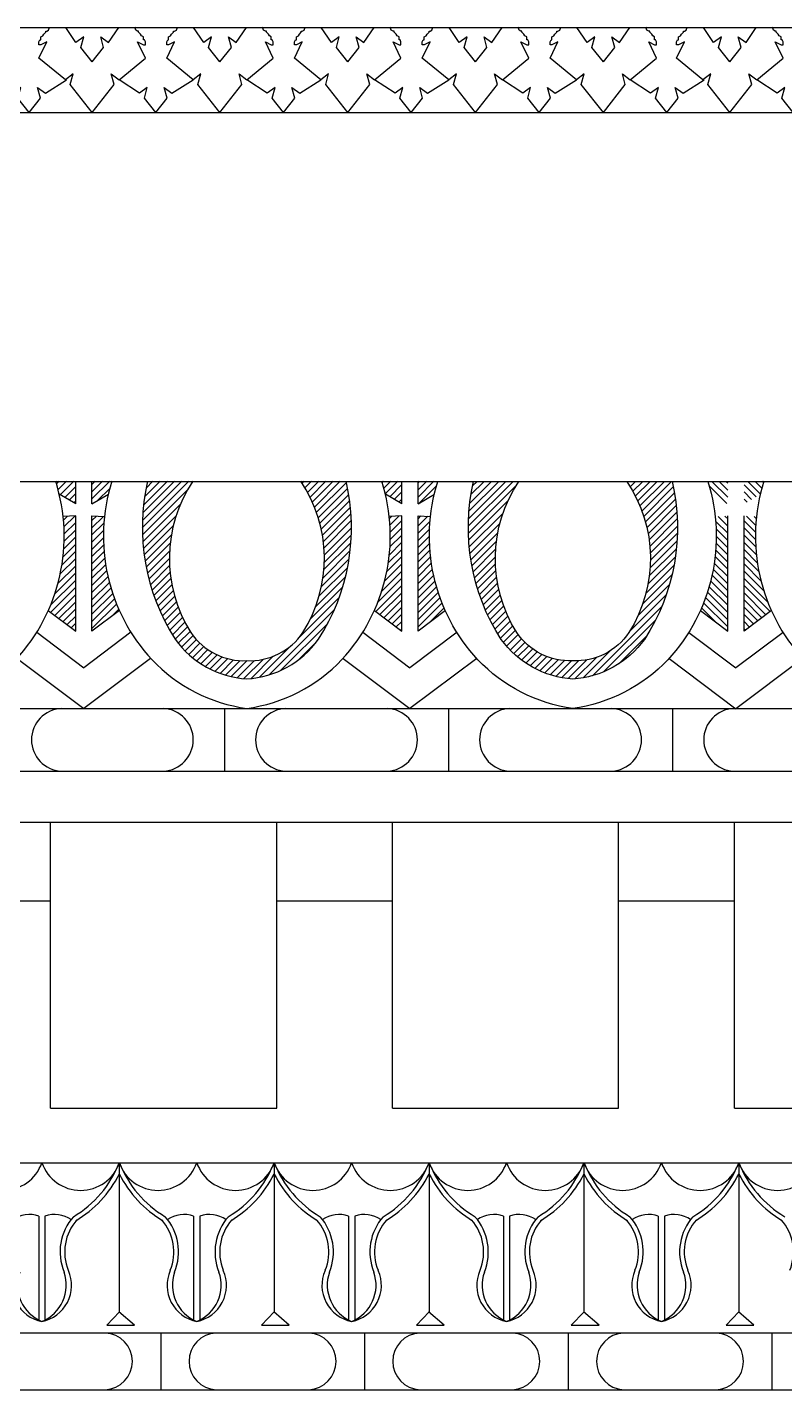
# Model space of a CAD drawing. Extents: x 140 to 2512, y 69 to 3554.
# Drawn here: x 1248.9 to 1382.3, y 3029.6 to 3269.6 of the extents above; entities that cross this region are included whole.
import ezdxf

# ---------------------------------------------------------------- set-up
doc = ezdxf.new("R2010")
doc.units = 0
doc.header["$LTSCALE"] = 10
doc.header["$MEASUREMENT"] = 0
for name, color, linetype in [('3', 3, 'CONTINUOUS'), ('7', 7, 'CONTINUOUS'), ('BH', 3, 'CONTINUOUS')]:
    doc.layers.add(name, color=color, linetype=linetype)
pattern_1 = [(45, (923.8418, 2007.5748), (-0.6344319, 0.6344319), [])]

msp = doc.modelspace()

# ---------------------------------------------------------------- hatches: boundary and pattern name
at = {"layer": '3'}
h = msp.add_hatch(dxfattribs=at)
h.set_pattern_fill('ANSI31', color=256, scale=7.177778, style=0)
h.set_pattern_definition(pattern_1)
h.paths.add_polyline_path([(1257.41, 3189.66), (1253.89, 3189.66, -0.018345), (1254.52, 3187.39), (1257.41, 3185.67)])
h.paths.add_polyline_path([(1257.41, 3183.58), (1255.2, 3183.46, -0.133078), (1252.59, 3166.89), (1257.41, 3163.27)])
h.paths.add_polyline_path([(1262.49, 3183.46), (1260.28, 3183.58), (1260.28, 3163.27), (1265.1, 3166.89, -0.133078)])
h.paths.add_polyline_path([(1260.28, 3189.66), (1260.28, 3185.67), (1263.16, 3187.39, -0.018345), (1263.79, 3189.66)])
h = msp.add_hatch(dxfattribs=at)
h.set_pattern_fill('ANSI31', color=256, scale=7.177778, style=0)
h.set_pattern_definition(pattern_1)
h.paths.add_polyline_path([(1314.83, 3189.66), (1311.32, 3189.66, -0.018345), (1311.94, 3187.39), (1314.83, 3185.67)])
h.paths.add_polyline_path([(1314.83, 3183.58), (1312.62, 3183.46, -0.133078), (1310.01, 3166.89), (1314.83, 3163.27)])
h.paths.add_polyline_path([(1319.91, 3183.46), (1317.7, 3183.58), (1317.7, 3163.27), (1322.52, 3166.89, -0.133078)])
h.paths.add_polyline_path([(1317.7, 3189.66), (1317.7, 3185.67), (1320.59, 3187.39, -0.018345), (1321.21, 3189.66)])
h = msp.add_hatch(dxfattribs=at)
h.set_pattern_fill('ANSI31', color=256, scale=7.177778, style=0)
h.set_pattern_definition([(45, (923.819, 2007.5576), (-0.6344319, 0.6344319), [])])
h.paths.add_polyline_path([(1335.45, 3189.64), (1327.48, 3189.64, 0.20319), (1332.33, 3161.81, 0.224863), (1344.95, 3154.82, 0.224863), (1357.57, 3161.81, 0.20319), (1362.43, 3189.64), (1354.46, 3189.64, -0.297247), (1354.83, 3163.01, -0.262813), (1344.95, 3158.04, -0.262813), (1335.08, 3163.01, -0.297247)])
h = msp.add_hatch(dxfattribs=at)
h.set_pattern_fill('ANSI31', color=256, scale=7.177778, style=0)
h.set_pattern_definition([(135, (1766.0864, 2007.5576), (0.6344319, 0.6344319), [])])
h.paths.add_polyline_path([(1375.1, 3189.64), (1378.61, 3189.64, 0.018345), (1377.99, 3187.37), (1375.1, 3185.65)])
h.paths.add_polyline_path([(1375.1, 3183.56), (1377.31, 3183.44, 0.133078), (1379.92, 3166.88), (1375.1, 3163.25)])
h.paths.add_polyline_path([(1370.02, 3183.44), (1372.23, 3183.56), (1372.23, 3163.25), (1367.41, 3166.88, 0.133078)])
h.paths.add_polyline_path([(1372.23, 3189.64), (1372.23, 3185.65), (1369.34, 3187.37, 0.018345), (1368.71, 3189.64)])
at = {"layer": 'BH'}
h = msp.add_hatch(dxfattribs=at)
h.set_pattern_fill('ANSI31', color=256, scale=7.177778, style=0)
h.set_pattern_definition(pattern_1)
h.paths.add_polyline_path([(1305.03, 3189.66), (1297.06, 3189.66, -0.297247), (1297.43, 3163.03, -0.262813), (1287.55, 3158.06, -0.262813), (1277.68, 3163.03, -0.297247), (1278.05, 3189.66), (1270.08, 3189.66, 0.20319), (1274.93, 3161.83, 0.224863), (1287.55, 3154.84, 0.224863), (1300.17, 3161.83, 0.20319)])

# ---------------------------------------------------------------- linework, layer by layer
at = {"layer": '3'}
for p, q in [((1257.41, 3185.67), (1257.41, 3189.66)), ((1260.28, 3185.67), (1260.28, 3189.66)), ((1314.83, 3185.67), (1314.83, 3189.66)), ((1317.7, 3185.67), (1317.7, 3189.66)), ((1257.41, 3185.67), (1254.52, 3187.39)), ((1260.28, 3185.67), (1263.16, 3187.39)), ((1314.83, 3185.67), (1311.94, 3187.39)), ((1317.7, 3185.67), (1320.59, 3187.39)), ((1257.41, 3183.58), (1255.2, 3183.46)), ((1257.41, 3163.27), (1257.41, 3183.58)), ((1260.28, 3183.58), (1262.49, 3183.46)), ((1260.28, 3163.27), (1260.28, 3183.58)), ((1314.83, 3183.58), (1312.62, 3183.46)), ((1314.83, 3163.27), (1314.83, 3183.58)), ((1317.7, 3183.58), (1319.91, 3183.46)), ((1317.7, 3163.27), (1317.7, 3183.58)), ((1372.23, 3163.25), (1372.23, 3183.56)), ((1375.1, 3163.25), (1375.1, 3183.56)), ((1252.59, 3166.89), (1257.41, 3163.27)), ((1265.1, 3166.89), (1260.28, 3163.27)), ((1310.01, 3166.89), (1314.83, 3163.27)), ((1322.52, 3166.89), (1317.7, 3163.27)), ((1367.41, 3166.88), (1372.23, 3163.25)), ((1379.92, 3166.88), (1375.1, 3163.25)), ((1250.54, 3163.05), (1258.84, 3156.8)), ((1267.14, 3163.05), (1258.84, 3156.8)), ((1307.96, 3163.05), (1316.26, 3156.8)), ((1324.57, 3163.05), (1316.26, 3156.8)), ((1365.36, 3163.03), (1373.66, 3156.78)), ((1381.97, 3163.03), (1373.66, 3156.78)), ((1247.08, 3158.46), (1258.84, 3149.61)), ((1270.6, 3158.46), (1258.84, 3149.61)), ((1304.5, 3158.46), (1316.26, 3149.61)), ((1328.03, 3158.46), (1316.26, 3149.61)), ((1361.9, 3158.45), (1373.66, 3149.59)), ((1385.43, 3158.45), (1373.66, 3149.59)), ((1265.09, 3069.61), (1265.09, 3043.26)), ((1292.37, 3069.61), (1292.37, 3043.26)), ((1319.64, 3069.61), (1319.64, 3043.26)), ((1346.91, 3069.61), (1346.91, 3043.26)), ((1374.18, 3069.61), (1374.18, 3043.26)), ((1250.91, 3060.19), (1250.91, 3041.9)), ((1252, 3060.19), (1252, 3041.9)), ((1278.18, 3060.19), (1278.18, 3041.9)), ((1279.28, 3060.19), (1279.28, 3041.9)), ((1305.46, 3060.19), (1305.46, 3041.9)), ((1306.55, 3060.19), (1306.55, 3041.9)), ((1332.73, 3060.19), (1332.73, 3041.9)), ((1333.82, 3060.19), (1333.82, 3041.9)), ((1360, 3060.19), (1360, 3041.9)), ((1361.09, 3060.19), (1361.09, 3041.9)), ((1265.11, 3043.33), (1262.87, 3041)), ((1267.74, 3041), (1265.01, 3043.33)), ((1292.38, 3043.33), (1290.14, 3041)), ((1295.01, 3041), (1292.28, 3043.33)), ((1319.65, 3043.33), (1317.41, 3041)), ((1322.28, 3041), (1319.56, 3043.33)), ((1346.93, 3043.33), (1344.68, 3041)), ((1349.56, 3041), (1346.83, 3043.33)), ((1374.2, 3043.33), (1371.96, 3041)), ((1376.83, 3041), (1374.1, 3043.33)), ((1262.87, 3041), (1267.74, 3041)), ((1290.14, 3041), (1295.01, 3041)), ((1317.41, 3041), (1322.28, 3041)), ((1344.68, 3041), (1349.56, 3041)), ((1371.96, 3041), (1376.83, 3041))]:
    msp.add_line(p, q, dxfattribs=at)
for points in [[(1206.37, 3189.66, 0.269333), (1213.39, 3158.23, 0.168546), (1230.13, 3149.63, 0.168546), (1246.87, 3158.23, 0.269333), (1253.89, 3189.66)], [(1263.79, 3189.66, 0.269333), (1270.82, 3158.23, 0.168546), (1287.55, 3149.63, 0.168546), (1304.29, 3158.23, 0.269333), (1311.32, 3189.66)], [(1270.08, 3189.66, 0.20319), (1274.93, 3161.83, 0.224863), (1287.55, 3154.84, 0.224863), (1300.17, 3161.83, 0.20319), (1305.03, 3189.66)], [(1278.05, 3189.66, 0.297247), (1277.68, 3163.03, 0.262813), (1287.55, 3158.06, 0.262813), (1297.43, 3163.03, 0.297247), (1297.06, 3189.66)], [(1368.71, 3189.64, -0.269333), (1361.69, 3158.21, -0.168546), (1344.95, 3149.61, -0.168546), (1328.22, 3158.21, -0.269333), (1321.19, 3189.64)], [(1362.43, 3189.64, -0.20319), (1357.57, 3161.81, -0.224863), (1344.95, 3154.82, -0.224863), (1332.33, 3161.81, -0.20319), (1327.48, 3189.64)], [(1354.46, 3189.64, -0.297247), (1354.83, 3163.01, -0.262813), (1344.95, 3158.04, -0.262813), (1335.08, 3163.01, -0.297247), (1335.45, 3189.64)], [(1378.59, 3189.66, 0.269333), (1385.62, 3158.23, 0.168546), (1402.35, 3149.63, 0.168546), (1419.09, 3158.23, 0.269333), (1426.11, 3189.66)]]:
    msp.add_lwpolyline(points, format="xyb", dxfattribs=at)
for centre, radius, start, end in [((1244.64, 3071.95), 7.21, 198.9672, 341.0328), ((1258.28, 3071.95), 7.21, 198.9672, 341.0328), ((1247.04, 3076.74), 19.41, 300.9337, 338.4416), ((1271.91, 3071.95), 7.21, 198.9672, 341.0328), ((1283.15, 3076.74), 19.41, 201.5584, 239.0663), ((1285.55, 3071.95), 7.21, 198.9672, 341.0328), ((1274.31, 3076.74), 19.41, 300.9337, 338.4416), ((1299.18, 3071.95), 7.21, 198.9672, 341.0328), ((1310.42, 3076.74), 19.41, 201.5584, 239.0663), ((1312.82, 3071.95), 7.21, 198.9672, 341.0328), ((1301.58, 3076.74), 19.41, 300.9337, 338.4416), ((1326.46, 3071.95), 7.21, 198.9672, 341.0328), ((1337.7, 3076.74), 19.41, 201.5584, 239.0663), ((1340.09, 3071.95), 7.21, 198.9672, 341.0328), ((1328.86, 3076.74), 19.41, 300.9337, 338.4416), ((1353.73, 3071.95), 7.21, 198.9672, 341.0328), ((1364.97, 3076.74), 19.41, 201.5584, 239.0663), ((1367.37, 3071.95), 7.21, 198.9672, 341.0328), ((1356.13, 3076.74), 19.41, 300.9337, 338.4416), ((1381, 3071.95), 7.21, 198.9672, 341.0328), ((1392.24, 3076.74), 19.41, 201.5584, 239.0663), ((1247.04, 3076.74), 20.23, 300.9337, 333.1807), ((1283.15, 3076.74), 20.23, 206.8193, 239.0663), ((1274.31, 3076.74), 20.23, 300.9337, 333.1807), ((1310.42, 3076.74), 20.23, 206.8193, 239.0663), ((1301.58, 3076.74), 20.23, 300.9337, 333.1807), ((1337.7, 3076.74), 20.23, 206.8193, 239.0663), ((1328.86, 3076.74), 20.23, 300.9337, 333.1807), ((1364.97, 3076.74), 20.23, 206.8193, 239.0663), ((1356.13, 3076.74), 20.23, 300.9337, 333.1807), ((1392.24, 3076.74), 20.23, 206.8193, 239.0663), ((1249.19, 3055.48), 5.01, 69.8838, 125.0135), ((1253.73, 3055.48), 5.01, 54.9865, 110.1162), ((1276.46, 3055.48), 5.01, 69.8838, 125.0135), ((1281, 3055.48), 5.01, 54.9865, 110.1162), ((1303.73, 3055.48), 5.01, 69.8838, 125.0135), ((1308.27, 3055.48), 5.01, 54.9865, 110.1162), ((1331.01, 3055.48), 5.01, 69.8838, 125.0135), ((1335.54, 3055.48), 5.01, 54.9865, 110.1162), ((1358.28, 3055.48), 5.01, 69.8838, 125.0135), ((1362.82, 3055.48), 5.01, 54.9865, 110.1162), ((1264.02, 3053.89), 9.36, 138.4789, 202.2154), ((1264.02, 3053.89), 8.54, 138.4789, 202.2154), ((1266.16, 3053.89), 8.54, 337.7846, 41.5211), ((1266.16, 3053.89), 9.36, 337.7846, 41.5211), ((1291.3, 3053.89), 9.36, 138.4789, 202.2154), ((1291.3, 3053.89), 8.54, 138.4789, 202.2154), ((1293.44, 3053.89), 8.54, 337.7846, 41.5211), ((1293.44, 3053.89), 9.36, 337.7846, 41.5211), ((1318.57, 3053.89), 9.36, 138.4789, 202.2154), ((1318.57, 3053.89), 8.54, 138.4789, 202.2154), ((1320.71, 3053.89), 8.54, 337.7846, 41.5211), ((1320.71, 3053.89), 9.36, 337.7846, 41.5211), ((1345.84, 3053.89), 9.36, 138.4789, 202.2154), ((1345.84, 3053.89), 8.54, 138.4789, 202.2154), ((1347.98, 3053.89), 8.54, 337.7846, 41.5211), ((1347.98, 3053.89), 9.36, 337.7846, 41.5211), ((1373.11, 3053.89), 9.36, 138.4789, 202.2154), ((1373.11, 3053.89), 8.54, 138.4789, 202.2154), ((1375.25, 3053.89), 8.54, 337.7846, 41.5211), ((1252.68, 3047.99), 6.46, 155.9841, 259.063), ((1254.08, 3048.05), 6.91, 160.5785, 247.7515), ((1250.23, 3047.99), 6.46, 280.937, 24.0159), ((1248.84, 3048.05), 6.91, 292.2485, 19.4215), ((1279.96, 3047.99), 6.46, 155.9841, 259.063), ((1281.35, 3048.05), 6.91, 160.5785, 247.7515), ((1277.5, 3047.99), 6.46, 280.937, 24.0159), ((1276.11, 3048.05), 6.91, 292.2485, 19.4215), ((1307.23, 3047.99), 6.46, 155.9841, 259.063), ((1308.62, 3048.05), 6.91, 160.5785, 247.7515), ((1304.78, 3047.99), 6.46, 280.937, 24.0159), ((1303.39, 3048.05), 6.91, 292.2485, 19.4215), ((1334.5, 3047.99), 6.46, 155.9841, 259.063), ((1335.89, 3048.05), 6.91, 160.5785, 247.7515), ((1332.05, 3047.99), 6.46, 280.937, 24.0159), ((1330.66, 3048.05), 6.91, 292.2485, 19.4215), ((1361.77, 3047.99), 6.46, 155.9841, 259.063), ((1363.17, 3048.05), 6.91, 160.5785, 247.7515), ((1359.32, 3047.99), 6.46, 280.937, 24.0159), ((1357.93, 3048.05), 6.91, 292.2485, 19.4215)]:
    msp.add_arc(centre, radius, start, end, dxfattribs=at)
at = {"layer": '7'}
for p, q in [((210.4, 3269.61), (1531.71, 3269.61)), ((385.4, 3254.61), (1530.25, 3254.61)), ((385.4, 3189.61), (1526.97, 3189.61)), ((415.4, 3149.61), (1527.37, 3149.61)), ((425.4, 3138.61), (1527.81, 3138.61)), ((425.4, 3129.61), (1528.27, 3129.61)), ((1253, 3079.19), (1253, 3129.61)), ((1292.8, 3079.19), (1292.8, 3129.61)), ((1313.2, 3079.19), (1313.2, 3129.61)), ((1353, 3079.19), (1353, 3129.61)), ((1373.4, 3079.19), (1373.4, 3129.61)), ((1232.6, 3115.76), (1253, 3115.76)), ((1292.8, 3115.76), (1313.2, 3115.76)), ((1353, 3115.76), (1373.4, 3115.76)), ((1253, 3079.19), (1292.8, 3079.19)), ((1313.2, 3079.19), (1353, 3079.19)), ((1373.4, 3079.19), (1413.2, 3079.19)), ((430.4, 3069.61), (1533.74, 3069.61)), ((515.32, 3039.61), (1538.07, 3039.61)), ((520.4, 3029.61), (1539.75, 3029.61))]:
    msp.add_line(p, q, dxfattribs=at)
at = {"layer": 'BH'}
for p, q in [((1283.6, 3149.59), (1283.6, 3138.61)), ((1323.06, 3149.59), (1323.06, 3138.61)), ((1362.52, 3149.59), (1362.52, 3138.61)), ((1272.38, 3039.59), (1272.38, 3029.61)), ((1308.25, 3039.59), (1308.25, 3029.61)), ((1344.12, 3039.59), (1344.12, 3029.61)), ((1379.99, 3039.59), (1379.99, 3029.61))]:
    msp.add_line(p, q, dxfattribs=at)
for points in [[(1260.32, 3254.61), (1256.44, 3259.56), (1256.95, 3261.44), (1255.59, 3260.41), (1250.94, 3264.18), (1252.31, 3267.08), (1251.28, 3266.57), (1251.11, 3266.57), (1250.94, 3266.57), (1250.94, 3266.74), (1250.94, 3267.08), (1251.11, 3267.42), (1251.28, 3267.42), (1251.28, 3267.59), (1251.28, 3267.76), (1251.28, 3267.94), (1251.63, 3268.11), (1251.8, 3268.45), (1252.14, 3268.79), (1252.14, 3268.96), (1252.31, 3268.96), (1252.65, 3269.13), (1252.82, 3269.64)], [(1260.32, 3263.54), (1258.31, 3266.1), (1258.83, 3267.98), (1257.46, 3266.96), (1255.66, 3269.61)], [(1260.32, 3254.61), (1264.19, 3259.56), (1263.68, 3261.44), (1265.05, 3260.41), (1269.69, 3264.18), (1268.32, 3267.08), (1269.35, 3266.57), (1269.52, 3266.57), (1269.69, 3266.57), (1269.69, 3266.74), (1269.69, 3267.08), (1269.52, 3267.42), (1269.35, 3267.42), (1269.35, 3267.59), (1269.35, 3267.76), (1269.35, 3267.94), (1269.01, 3268.11), (1268.84, 3268.45), (1268.49, 3268.79), (1268.49, 3268.96), (1268.32, 3268.96), (1267.98, 3269.13), (1267.81, 3269.64)], [(1260.32, 3263.54), (1262.32, 3266.1), (1261.81, 3267.98), (1263.17, 3266.96), (1264.98, 3269.61)], [(1282.82, 3254.61), (1278.94, 3259.56), (1279.45, 3261.44), (1278.09, 3260.41), (1273.44, 3264.18), (1274.81, 3267.08), (1273.78, 3266.57), (1273.61, 3266.57), (1273.44, 3266.57), (1273.44, 3266.74), (1273.44, 3267.08), (1273.61, 3267.42), (1273.78, 3267.42), (1273.78, 3267.59), (1273.78, 3267.76), (1273.78, 3267.94), (1274.13, 3268.11), (1274.3, 3268.45), (1274.64, 3268.79), (1274.64, 3268.96), (1274.81, 3268.96), (1275.15, 3269.13), (1275.32, 3269.64)], [(1282.82, 3263.54), (1280.81, 3266.1), (1281.33, 3267.98), (1279.96, 3266.96), (1278.16, 3269.61)], [(1282.82, 3254.61), (1286.69, 3259.56), (1286.18, 3261.44), (1287.55, 3260.41), (1292.19, 3264.18), (1290.82, 3267.08), (1291.85, 3266.57), (1292.02, 3266.57), (1292.19, 3266.57), (1292.19, 3266.74), (1292.19, 3267.08), (1292.02, 3267.42), (1291.85, 3267.42), (1291.85, 3267.59), (1291.85, 3267.76), (1291.85, 3267.94), (1291.51, 3268.11), (1291.34, 3268.45), (1290.99, 3268.79), (1290.99, 3268.96), (1290.82, 3268.96), (1290.48, 3269.13), (1290.31, 3269.64)], [(1282.82, 3263.54), (1284.82, 3266.1), (1284.31, 3267.98), (1285.67, 3266.96), (1287.48, 3269.61)], [(1305.32, 3254.61), (1301.44, 3259.56), (1301.95, 3261.44), (1300.59, 3260.41), (1295.94, 3264.18), (1297.31, 3267.08), (1296.28, 3266.57), (1296.11, 3266.57), (1295.94, 3266.57), (1295.94, 3266.74), (1295.94, 3267.08), (1296.11, 3267.42), (1296.28, 3267.42), (1296.28, 3267.59), (1296.28, 3267.76), (1296.28, 3267.94), (1296.63, 3268.11), (1296.8, 3268.45), (1297.14, 3268.79), (1297.14, 3268.96), (1297.31, 3268.96), (1297.65, 3269.13), (1297.82, 3269.64)], [(1305.32, 3263.54), (1303.31, 3266.1), (1303.83, 3267.98), (1302.46, 3266.96), (1300.66, 3269.61)], [(1305.32, 3254.61), (1309.19, 3259.56), (1308.68, 3261.44), (1310.05, 3260.41), (1314.69, 3264.18), (1313.32, 3267.08), (1314.35, 3266.57), (1314.52, 3266.57), (1314.69, 3266.57), (1314.69, 3266.74), (1314.69, 3267.08), (1314.52, 3267.42), (1314.35, 3267.42), (1314.35, 3267.59), (1314.35, 3267.76), (1314.35, 3267.94), (1314.01, 3268.11), (1313.84, 3268.45), (1313.49, 3268.79), (1313.49, 3268.96), (1313.32, 3268.96), (1312.98, 3269.13), (1312.81, 3269.64)], [(1305.32, 3263.54), (1307.32, 3266.1), (1306.81, 3267.98), (1308.17, 3266.96), (1309.98, 3269.61)], [(1327.82, 3254.61), (1323.94, 3259.56), (1324.45, 3261.44), (1323.09, 3260.41), (1318.44, 3264.18), (1319.81, 3267.08), (1318.78, 3266.57), (1318.61, 3266.57), (1318.44, 3266.57), (1318.44, 3266.74), (1318.44, 3267.08), (1318.61, 3267.42), (1318.78, 3267.42), (1318.78, 3267.59), (1318.78, 3267.76), (1318.78, 3267.94), (1319.13, 3268.11), (1319.3, 3268.45), (1319.64, 3268.79), (1319.64, 3268.96), (1319.81, 3268.96), (1320.15, 3269.13), (1320.32, 3269.64)], [(1327.82, 3263.54), (1325.81, 3266.1), (1326.33, 3267.98), (1324.96, 3266.96), (1323.16, 3269.61)], [(1327.82, 3254.61), (1331.69, 3259.56), (1331.18, 3261.44), (1332.55, 3260.41), (1337.19, 3264.18), (1335.82, 3267.08), (1336.85, 3266.57), (1337.02, 3266.57), (1337.19, 3266.57), (1337.19, 3266.74), (1337.19, 3267.08), (1337.02, 3267.42), (1336.85, 3267.42), (1336.85, 3267.59), (1336.85, 3267.76), (1336.85, 3267.94), (1336.51, 3268.11), (1336.34, 3268.45), (1335.99, 3268.79), (1335.99, 3268.96), (1335.82, 3268.96), (1335.48, 3269.13), (1335.31, 3269.64)], [(1327.82, 3263.54), (1329.82, 3266.1), (1329.31, 3267.98), (1330.67, 3266.96), (1332.48, 3269.61)], [(1350.32, 3254.61), (1346.44, 3259.56), (1346.95, 3261.44), (1345.59, 3260.41), (1340.94, 3264.18), (1342.31, 3267.08), (1341.28, 3266.57), (1341.11, 3266.57), (1340.94, 3266.57), (1340.94, 3266.74), (1340.94, 3267.08), (1341.11, 3267.42), (1341.28, 3267.42), (1341.28, 3267.59), (1341.28, 3267.76), (1341.28, 3267.94), (1341.63, 3268.11), (1341.8, 3268.45), (1342.14, 3268.79), (1342.14, 3268.96), (1342.31, 3268.96), (1342.65, 3269.13), (1342.82, 3269.64)], [(1350.32, 3263.54), (1348.31, 3266.1), (1348.83, 3267.98), (1347.46, 3266.96), (1345.66, 3269.61)], [(1350.32, 3254.61), (1354.19, 3259.56), (1353.68, 3261.44), (1355.05, 3260.41), (1359.69, 3264.18), (1358.32, 3267.08), (1359.35, 3266.57), (1359.52, 3266.57), (1359.69, 3266.57), (1359.69, 3266.74), (1359.69, 3267.08), (1359.52, 3267.42), (1359.35, 3267.42), (1359.35, 3267.59), (1359.35, 3267.76), (1359.35, 3267.94), (1359.01, 3268.11), (1358.84, 3268.45), (1358.49, 3268.79), (1358.49, 3268.96), (1358.32, 3268.96), (1357.98, 3269.13), (1357.81, 3269.64)], [(1350.32, 3263.54), (1352.32, 3266.1), (1351.81, 3267.98), (1353.17, 3266.96), (1354.98, 3269.61)], [(1372.59, 3254.61), (1368.72, 3259.56), (1369.23, 3261.44), (1367.86, 3260.41), (1363.22, 3264.18), (1364.59, 3267.08), (1363.56, 3266.57), (1363.39, 3266.57), (1363.22, 3266.57), (1363.22, 3266.74), (1363.22, 3267.08), (1363.39, 3267.42), (1363.56, 3267.42), (1363.56, 3267.59), (1363.56, 3267.76), (1363.56, 3267.94), (1363.9, 3268.11), (1364.07, 3268.45), (1364.41, 3268.79), (1364.41, 3268.96), (1364.59, 3268.96), (1364.93, 3269.13), (1365.1, 3269.64)], [(1372.59, 3263.54), (1370.59, 3266.1), (1371.1, 3267.98), (1369.73, 3266.96), (1367.93, 3269.61)], [(1372.59, 3254.61), (1376.47, 3259.56), (1375.95, 3261.44), (1377.32, 3260.41), (1381.97, 3264.18), (1380.6, 3267.08), (1381.62, 3266.57), (1381.79, 3266.57), (1381.97, 3266.57), (1381.97, 3266.74), (1381.97, 3267.08), (1381.79, 3267.42), (1381.62, 3267.42), (1381.62, 3267.59), (1381.62, 3267.76), (1381.62, 3267.94), (1381.28, 3268.11), (1381.11, 3268.45), (1380.77, 3268.79), (1380.77, 3268.96), (1380.6, 3268.96), (1380.26, 3269.13), (1380.08, 3269.64)], [(1372.59, 3263.54), (1374.59, 3266.1), (1374.08, 3267.98), (1375.45, 3266.96), (1377.25, 3269.61)], [(1249.22, 3254.61), (1247.22, 3257.17), (1247.73, 3259.05), (1246.37, 3258.02), (1242.77, 3260.41)], [(1249.22, 3254.61), (1251.23, 3257.17), (1250.71, 3259.05), (1252.08, 3258.02), (1255.81, 3260.41)], [(1271.5, 3254.61), (1269.5, 3257.17), (1270.01, 3259.05), (1268.64, 3258.02), (1265.05, 3260.41)], [(1271.5, 3254.61), (1273.5, 3257.17), (1272.99, 3259.05), (1274.36, 3258.02), (1278.09, 3260.41)], [(1294, 3254.61), (1292, 3257.17), (1292.51, 3259.05), (1291.14, 3258.02), (1287.55, 3260.41)], [(1294, 3254.61), (1296, 3257.17), (1295.49, 3259.05), (1296.86, 3258.02), (1300.59, 3260.41)], [(1316.5, 3254.61), (1314.5, 3257.17), (1315.01, 3259.05), (1313.64, 3258.02), (1310.05, 3260.41)], [(1316.5, 3254.61), (1318.5, 3257.17), (1317.99, 3259.05), (1319.36, 3258.02), (1323.09, 3260.41)], [(1339, 3254.61), (1337, 3257.17), (1337.51, 3259.05), (1336.14, 3258.02), (1332.55, 3260.41)], [(1339, 3254.61), (1341, 3257.17), (1340.49, 3259.05), (1341.86, 3258.02), (1345.59, 3260.41)], [(1361.5, 3254.61), (1359.5, 3257.17), (1360.01, 3259.05), (1358.64, 3258.02), (1355.05, 3260.41)], [(1361.5, 3254.61), (1363.5, 3257.17), (1362.99, 3259.05), (1364.36, 3258.02), (1368.09, 3260.41)], [(1383.77, 3254.61), (1381.77, 3257.17), (1382.28, 3259.05), (1380.92, 3258.02), (1377.32, 3260.41)]]:
    msp.add_lwpolyline(points, dxfattribs=at)
for centre, radius, start, end in [((1255.13, 3144.11), 5.51, 92.5097, 267.4903), ((1272.61, 3144.11), 5.51, 272.5097, 87.4903), ((1294.59, 3144.11), 5.51, 92.5097, 267.4903), ((1312.07, 3144.11), 5.51, 272.5097, 87.4903), ((1334.05, 3144.11), 5.51, 92.5097, 267.4903), ((1351.53, 3144.11), 5.51, 272.5097, 87.4903), ((1373.5, 3144.11), 5.51, 92.5097, 267.4903), ((1262.39, 3034.61), 5, 272.5097, 87.4903), ((1282.37, 3034.61), 5, 92.5097, 267.4903), ((1298.26, 3034.61), 5, 272.5097, 87.4903), ((1318.24, 3034.61), 5, 92.5097, 267.4903), ((1334.13, 3034.61), 5, 272.5097, 87.4903), ((1354.11, 3034.61), 5, 92.5097, 267.4903), ((1370, 3034.61), 5, 272.5097, 87.4903)]:
    msp.add_arc(centre, radius, start, end, dxfattribs=at)

doc.saveas('drawing.dxf')
